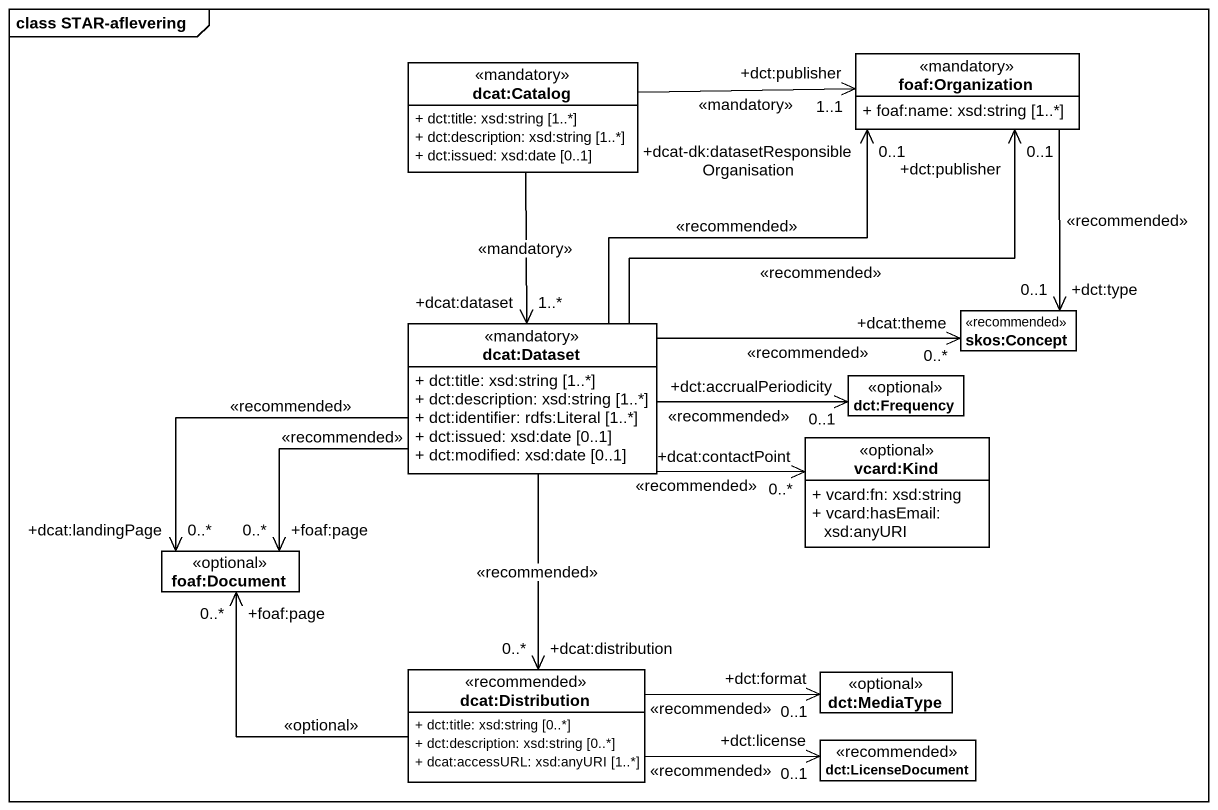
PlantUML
@startuml
mainframe class STAR-aflevering
hide circle
hide empty members
skinparam classAttributeIconSize 0
class "dcat:Catalog" as dcat_Catalog <<mandatory>> {
  + dct:title: xsd:string [1..*]
  + dct:description: xsd:string [1..*]
  + dct:issued: xsd:date [0..1]
}
class "foaf:Organization" as foaf_Organization <<mandatory>> {
  + foaf:name: xsd:string [1..*]
}
class "skos:Concept" as skos_Concept <<recommended>>
class "dcat:Dataset" as dcat_Dataset <<mandatory>> {
  + dct:title: xsd:string [1..*]
  + dct:description: xsd:string [1..*]
  + dct:identifier: rdfs:Literal [1..*]
  + dct:issued: xsd:date [0..1]
  + dct:modified: xsd:date [0..1]
}
class "dct:Frequency" as dct_Frequency <<optional>>
class "vcard:Kind" as vcard_Kind <<optional>> {
  + vcard:fn: xsd:string
  + vcard:hasEmail: xsd:anyURI
}
class "foaf:Document" as foaf_Document <<optional>>
class "dcat:Distribution" as dcat_Distribution <<recommended>> {
  + dct:title: xsd:string [0..*]
  + dct:description: xsd:string [0..*]
  + dcat:accessURL: xsd:anyURI [1..*]
}
class "dct:MediaType" as dct_MediaType <<optional>>
class "dct:LicenseDocument" as dct_LicenseDocument <<recommended>>
dcat_Catalog -right-> "+dct:publisher\n1..1" foaf_Organization : <<mandatory>>
dcat_Catalog --> "+dcat:dataset\n1..*" dcat_Dataset : <<mandatory>>
foaf_Organization --> "+dct:type\n0..1" skos_Concept : <<recommended>>
dcat_Dataset -up-> "+dcat-dk:datasetResponsibleOrganisation\n0..1" foaf_Organization : <<recommended>>
dcat_Dataset -up-> "+dct:publisher\n0..1" foaf_Organization : <<recommended>>
dcat_Dataset -right-> "+dcat:theme\n0..*" skos_Concept : <<recommended>>
dcat_Dataset -right-> "+dct:accrualPeriodicity\n0..1" dct_Frequency : <<recommended>>
dcat_Dataset -right-> "+dcat:contactPoint\n0..*" vcard_Kind : <<recommended>>
dcat_Dataset -left-> "+foaf:page\n0..*" foaf_Document : <<recommended>>
dcat_Dataset -left-> "+dcat:landingPage\n0..*" foaf_Document : <<recommended>>
dcat_Dataset --> "+dcat:distribution\n0..*" dcat_Distribution : <<recommended>>
dcat_Distribution -left-> "+foaf:page\n0..*" foaf_Document : <<optional>>
dcat_Distribution -right-> "+dct:format\n0..1" dct_MediaType : <<recommended>>
dcat_Distribution -right-> "+dct:license\n0..1" dct_LicenseDocument : <<recommended>>
@enduml
